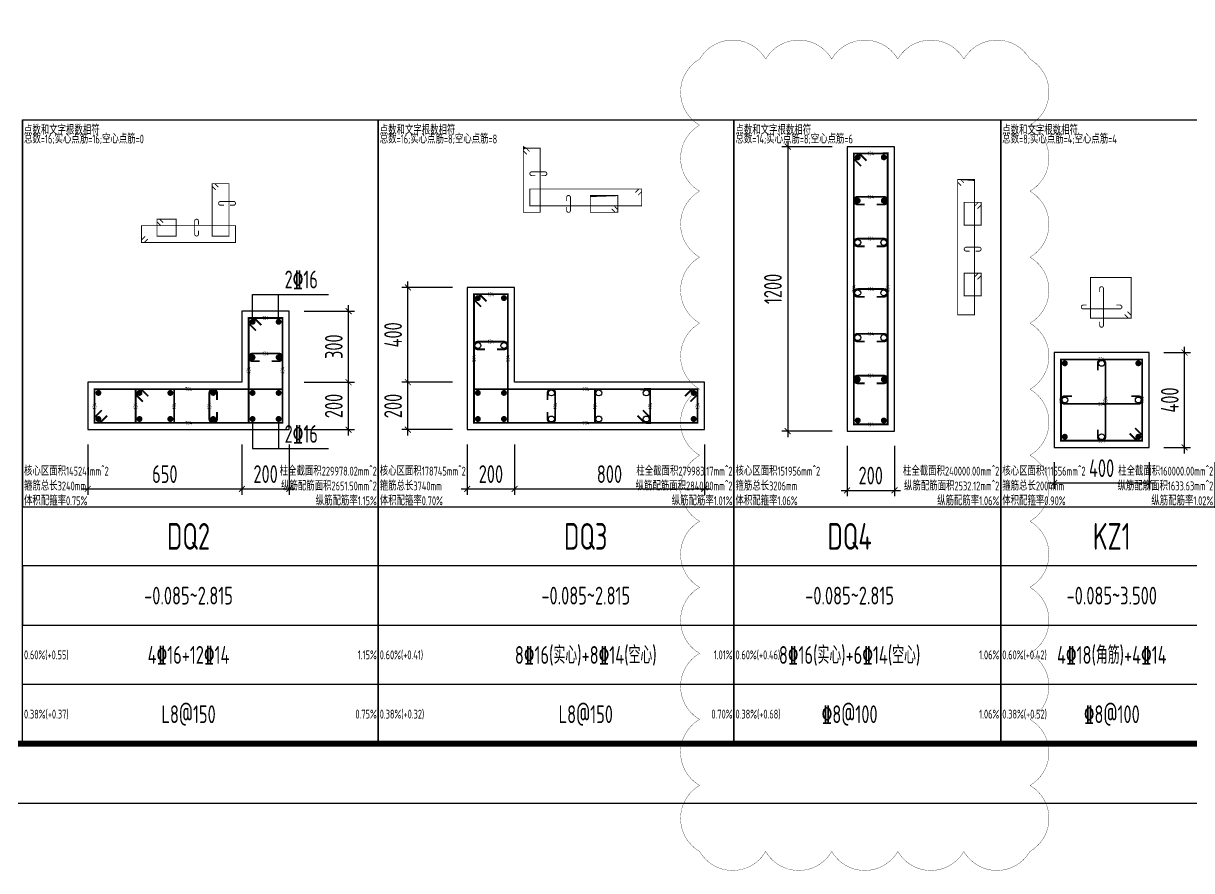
# Model space of a CAD drawing. Extents: x -1058961 to 23600, y -449123 to 2751847.
# Drawn here: x -409488 to -389783, y -82502 to -68205 of the extents above; entities that cross this region are included whole.
import ezdxf
from ezdxf.enums import TextEntityAlignment as Align

# ---------------------------------------------------------------- set-up
doc = ezdxf.new("R2010")
doc.units = 0
doc.header["$LTSCALE"] = 1000
doc.layers.get('0').update_dxf_attribs({"linetype": 'CONTINUOUS'})
doc.layers.get('DEFPOINTS').update_dxf_attribs({"linetype": 'CONTINUOUS'})
for name, color, linetype in [('-TK', 7, 'CONTINUOUS'), ('COLU_DE_DIM', 3, 'CONTINUOUS'), ('COLU_DE_TH', 7, 'CONTINUOUS'), ('LABEL', 1, 'CONTINUOUS'), ('LINK', 6, 'CONTINUOUS'), ('LINK-INDEX', 6, 'CONTINUOUS'), ('REIN', 6, 'CONTINUOUS'), ('TAB', 7, 'CONTINUOUS'), ('TAB_TEXT', 7, 'CONTINUOUS'), ('TEXT25', 2, 'CONTINUOUS')]:
    doc.layers.add(name, color=color, linetype=linetype)
for name, color, linetype, plot in [('审图修改', 2, 'CONTINUOUS', False), ('箍筋长度', 3, 'CONTINUOUS', False), ('配箍校核', 34, 'CONTINUOUS', False)]:
    doc.layers.add(name, color=color, linetype=linetype, plot=plot)
doc.styles.add('BW_Rein', font='Tssdeng.shx', dxfattribs={"width": 0.7, "bigfont": 'hztxt.shx'})
doc.styles.add('TSSD_DIMENSION', font='Tssdeng.shx', dxfattribs={"width": 0.7, "bigfont": 'tssdchn.shx'})
doc.styles.add('TSSD_REIN', font='tssdeng.shx', dxfattribs={"width": 0.7, "height": 300, "bigfont": 'tssdchn.shx'})
doc.dimstyles.new('TSSD_25_100', dxfattribs={"dimtxt": 300, "dimasz": 100, "dimexe": 100, "dimexo": 250, "dimgap": 100, "dimtad": 1, "dimdec": 0, "dimlfac": 0.25, "dimzin": 0, "dimdsep": 46, "dimtxsty": 'TSSD_DIMENSION', "dimblk": 'ARCHTICK', "dimcen": 0, "dimdle": 100, "dimclrt": 7, "dimadec": 0, "dimazin": 0, "dimtfac": 1, "dimtdec": 0, "dimtix": 1, "dimtmove": 2, "dimatfit": 3, "dimldrblk": 'ARCHTICK', "dimfxl": 0, "dimtolj": 1, "dimtzin": 0, "dimarcsym": 0})

# ---------------------------------------------------------------- blocks, each defined once
blk = doc.blocks.new('_ArchTick')
at = {"color": 0, "linetype": 'ByBlock', "const_width": 0.15}
blk.add_lwpolyline([(-0.5, -0.5), (0.5, 0.5)], dxfattribs=at)
blk = doc.blocks.new('*D26')
at = {"layer": 'COLU_DE_DIM', "color": 0, "lineweight": -2}
for p, q in [((-402002.1291133855, -75311.17983962566), (-402002.1291133855, -76161.17983962566)), ((-401202.1291133855, -75311.17983962566), (-401202.1291133855, -76161.17983962566)), ((-402102.1291133855, -76061.17983962566), (-401102.1291133855, -76061.17983962566))]:
    blk.add_line(p, q, dxfattribs=at)
at = {"layer": 'DEFPOINTS', "color": 0}
for p in [(-402002.1291133855, -75061.17983962566), (-401202.1291133855, -75061.17983962566), (-401202.1291133855, -76061.17983962566)]:
    blk.add_point(p, dxfattribs=at)
at = {"layer": 'COLU_DE_DIM', "color": 0, "lineweight": -2, "xscale": 100, "yscale": 100, "zscale": 100, "rotation": 180}
blk.add_blockref('_ArchTick', (-402002.1291133855, -76061.17983962566), dxfattribs=at)
at = {"layer": 'COLU_DE_DIM', "color": 0, "lineweight": -2, "xscale": 100, "yscale": 100, "zscale": 100}
blk.add_blockref('_ArchTick', (-401202.1291133855, -76061.17983962566), dxfattribs=at)
at = {"layer": 'COLU_DE_DIM', "color": 7, "insert": (-401602.1291133855, -75811.17983962566), "char_height": 300, "attachment_point": 5, "style": 'TSSD_DIMENSION'}
blk.add_mtext('\\A1;200', dxfattribs=at)
blk = doc.blocks.new('*D27')
at = {"layer": 'COLU_DE_DIM', "color": 0, "lineweight": -2}
for p, q in [((-401202.1291133855, -75311.17983962566), (-401202.1291133855, -76161.17983962566)), ((-398002.1275738277, -75311.17983962566), (-398002.1275738277, -76161.17983962566)), ((-401302.1291133855, -76061.17983962566), (-397902.1275738277, -76061.17983962566))]:
    blk.add_line(p, q, dxfattribs=at)
at = {"layer": 'DEFPOINTS', "color": 0}
for p in [(-401202.1291133855, -75061.17983962566), (-398002.1275738277, -75061.17983962566), (-398002.1275738277, -76061.17983962566)]:
    blk.add_point(p, dxfattribs=at)
at = {"layer": 'COLU_DE_DIM', "color": 0, "lineweight": -2, "xscale": 100, "yscale": 100, "zscale": 100, "rotation": 180}
blk.add_blockref('_ArchTick', (-401202.1291133855, -76061.17983962566), dxfattribs=at)
at = {"layer": 'COLU_DE_DIM', "color": 0, "lineweight": -2, "xscale": 100, "yscale": 100, "zscale": 100}
blk.add_blockref('_ArchTick', (-398002.1275738277, -76061.17983962566), dxfattribs=at)
at = {"layer": 'COLU_DE_DIM', "color": 7, "insert": (-399602.1283436066, -75811.17983962566), "char_height": 300, "attachment_point": 5, "style": 'TSSD_DIMENSION'}
blk.add_mtext('\\A1;800', dxfattribs=at)
blk = doc.blocks.new('*D28')
at = {"layer": 'COLU_DE_DIM', "color": 0, "lineweight": -2}
for p, q in [((-402252.1291133855, -74261.17983962566), (-403102.1291133855, -74261.17983962566)), ((-403002.1291133855, -75161.17983962566), (-403002.1291133855, -74161.17983962566)), ((-402252.1291133855, -75061.17983962566), (-403102.1291133855, -75061.17983962566))]:
    blk.add_line(p, q, dxfattribs=at)
at = {"layer": 'DEFPOINTS', "color": 0}
for p in [(-403002.1291133855, -74261.17983962566), (-402002.1291133855, -74261.17983962566), (-402002.1291133855, -75061.17983962566)]:
    blk.add_point(p, dxfattribs=at)
at = {"layer": 'COLU_DE_DIM', "color": 0, "lineweight": -2, "xscale": 100, "yscale": 100, "zscale": 100}
for p, rotation in [((-403002.1291133855, -74261.17983962566), 90), ((-403002.1291133855, -75061.17983962566), 270)]:
    blk.add_blockref('_ArchTick', p, dxfattribs=dict(at, rotation=rotation))
at = {"layer": 'COLU_DE_DIM', "color": 7, "insert": (-403252.1291133855, -74661.17983962572), "char_height": 300, "attachment_point": 5, "rotation": 90, "style": 'TSSD_DIMENSION'}
blk.add_mtext('\\A1;200', dxfattribs=at)
blk = doc.blocks.new('*D29')
at = {"layer": 'COLU_DE_DIM', "color": 0, "lineweight": -2}
for p, q in [((-402252.1291133855, -72661.51797971473), (-403102.1291133855, -72661.51797971473)), ((-403002.1291133855, -74361.17983962566), (-403002.1291133855, -72561.51797971473)), ((-402252.1291133855, -74261.17983962566), (-403102.1291133855, -74261.17983962566))]:
    blk.add_line(p, q, dxfattribs=at)
at = {"layer": 'DEFPOINTS', "color": 0}
for p in [(-403002.1291133855, -72661.51797971473), (-402002.1291133855, -72661.51797971473), (-402002.1291133855, -74261.17983962566)]:
    blk.add_point(p, dxfattribs=at)
at = {"layer": 'COLU_DE_DIM', "color": 0, "lineweight": -2, "xscale": 100, "yscale": 100, "zscale": 100}
for p, rotation in [((-403002.1291133855, -72661.51797971473), 90), ((-403002.1291133855, -74261.17983962566), 270)]:
    blk.add_blockref('_ArchTick', p, dxfattribs=dict(at, rotation=rotation))
at = {"layer": 'COLU_DE_DIM', "color": 7, "insert": (-403252.1291133855, -73461.34890967025), "char_height": 300, "attachment_point": 5, "rotation": 90, "style": 'TSSD_DIMENSION'}
blk.add_mtext('\\A1;400', dxfattribs=at)
blk = doc.blocks.new('*D41')
at = {"layer": 'COLU_DE_DIM', "color": 0, "lineweight": -2}
for p, q in [((-408402.0304250247, -75311.17983962566), (-408402.0304250247, -76161.17983962566)), ((-405802.1321595898, -75311.17983962566), (-405802.1321595898, -76161.17983962566)), ((-408502.0304250247, -76061.17983962566), (-405702.1321595898, -76061.17983962566))]:
    blk.add_line(p, q, dxfattribs=at)
at = {"layer": 'DEFPOINTS', "color": 0}
for p in [(-408402.0304250247, -75061.17983962566), (-405802.1321595898, -75061.17983962566), (-405802.1321595898, -76061.17983962566)]:
    blk.add_point(p, dxfattribs=at)
at = {"layer": 'COLU_DE_DIM', "color": 0, "lineweight": -2, "xscale": 100, "yscale": 100, "zscale": 100, "rotation": 180}
blk.add_blockref('_ArchTick', (-408402.0304250247, -76061.17983962566), dxfattribs=at)
at = {"layer": 'COLU_DE_DIM', "color": 0, "lineweight": -2, "xscale": 100, "yscale": 100, "zscale": 100}
blk.add_blockref('_ArchTick', (-405802.1321595898, -76061.17983962566), dxfattribs=at)
at = {"layer": 'COLU_DE_DIM', "color": 7, "insert": (-407102.0812923072, -75811.17983962566), "char_height": 300, "attachment_point": 5, "style": 'TSSD_DIMENSION'}
blk.add_mtext('\\A1;650', dxfattribs=at)
blk = doc.blocks.new('*D42')
at = {"layer": 'COLU_DE_DIM', "color": 0, "lineweight": -2}
for p, q in [((-405802.1321595898, -75311.17983962566), (-405802.1321595898, -76161.17983962566)), ((-405002.1291133855, -75311.17983962566), (-405002.1291133855, -76161.17983962566)), ((-405902.1321595898, -76061.17983962566), (-404902.1291133855, -76061.17983962566))]:
    blk.add_line(p, q, dxfattribs=at)
at = {"layer": 'DEFPOINTS', "color": 0}
for p in [(-405802.1321595898, -75061.17983962566), (-405002.1291133855, -75061.17983962566), (-405002.1291133855, -76061.17983962566)]:
    blk.add_point(p, dxfattribs=at)
at = {"layer": 'COLU_DE_DIM', "color": 0, "lineweight": -2, "xscale": 100, "yscale": 100, "zscale": 100, "rotation": 180}
blk.add_blockref('_ArchTick', (-405802.1321595898, -76061.17983962566), dxfattribs=at)
at = {"layer": 'COLU_DE_DIM', "color": 0, "lineweight": -2, "xscale": 100, "yscale": 100, "zscale": 100}
blk.add_blockref('_ArchTick', (-405002.1291133855, -76061.17983962566), dxfattribs=at)
at = {"layer": 'COLU_DE_DIM', "color": 7, "insert": (-405402.1306364876, -75811.17983962566), "char_height": 300, "attachment_point": 5, "style": 'TSSD_DIMENSION'}
blk.add_mtext('\\A1;200', dxfattribs=at)
blk = doc.blocks.new('*D43')
at = {"layer": 'COLU_DE_DIM', "color": 0, "lineweight": -2}
for p, q in [((-404752.1291133855, -74261.17983962566), (-403902.1291133855, -74261.17983962566)), ((-404002.1291133855, -75161.17983962566), (-404002.1291133855, -74161.17983962566)), ((-404752.1291133855, -75061.17983962566), (-403902.1291133855, -75061.17983962566))]:
    blk.add_line(p, q, dxfattribs=at)
at = {"layer": 'DEFPOINTS', "color": 0}
for p in [(-405002.1291133855, -74261.17983962566), (-404002.1291133855, -74261.17983962566), (-405002.1291133855, -75061.17983962566)]:
    blk.add_point(p, dxfattribs=at)
at = {"layer": 'COLU_DE_DIM', "color": 0, "lineweight": -2, "xscale": 100, "yscale": 100, "zscale": 100}
for p, rotation in [((-404002.1291133855, -74261.17983962566), 90), ((-404002.1291133855, -75061.17983962566), 270)]:
    blk.add_blockref('_ArchTick', p, dxfattribs=dict(at, rotation=rotation))
at = {"layer": 'COLU_DE_DIM', "color": 7, "insert": (-404252.1291133855, -74661.17983962572), "char_height": 300, "attachment_point": 5, "rotation": 90, "style": 'TSSD_DIMENSION'}
blk.add_mtext('\\A1;200', dxfattribs=at)
blk = doc.blocks.new('*D44')
at = {"layer": 'COLU_DE_DIM', "color": 0, "lineweight": -2}
for p, q in [((-404752.1291133855, -73061.5206591009), (-403902.1291133855, -73061.5206591009)), ((-404002.1291133855, -74361.17983962566), (-404002.1291133855, -72961.5206591009)), ((-404752.1291133855, -74261.17983962566), (-403902.1291133855, -74261.17983962566))]:
    blk.add_line(p, q, dxfattribs=at)
at = {"layer": 'DEFPOINTS', "color": 0}
for p in [(-405002.1291133855, -73061.5206591009), (-404002.1291133855, -73061.5206591009), (-405002.1291133855, -74261.17983962566)]:
    blk.add_point(p, dxfattribs=at)
at = {"layer": 'COLU_DE_DIM', "color": 0, "lineweight": -2, "xscale": 100, "yscale": 100, "zscale": 100}
for p, rotation in [((-404002.1291133855, -73061.5206591009), 90), ((-404002.1291133855, -74261.17983962566), 270)]:
    blk.add_blockref('_ArchTick', p, dxfattribs=dict(at, rotation=rotation))
at = {"layer": 'COLU_DE_DIM', "color": 7, "insert": (-404252.1291133855, -73661.35024936334), "char_height": 300, "attachment_point": 5, "rotation": 90, "style": 'TSSD_DIMENSION'}
blk.add_mtext('\\A1;300', dxfattribs=at)
blk = doc.blocks.new('*D580')
at = {"layer": 'COLU_DE_DIM', "color": 0, "lineweight": -2}
for p, q in [((-392102.1275737663, -75611.17983962566), (-392102.1275737663, -76061.17983962566)), ((-390502.1275737663, -75611.17983962566), (-390502.1275737663, -76061.17983962566)), ((-392202.1275737663, -75961.17983962566), (-390402.1275737663, -75961.17983962566))]:
    blk.add_line(p, q, dxfattribs=at)
at = {"layer": 'DEFPOINTS', "color": 0}
for p in [(-392102.1275737663, -75361.17983962566), (-390502.1275737663, -75361.17983962566), (-390502.1275737663, -75961.17983962566)]:
    blk.add_point(p, dxfattribs=at)
at = {"layer": 'COLU_DE_DIM', "color": 0, "lineweight": -2, "xscale": 100, "yscale": 100, "zscale": 100, "rotation": 180}
blk.add_blockref('_ArchTick', (-392102.1275737663, -75961.17983962566), dxfattribs=at)
at = {"layer": 'COLU_DE_DIM', "color": 0, "lineweight": -2, "xscale": 100, "yscale": 100, "zscale": 100}
blk.add_blockref('_ArchTick', (-390502.1275737663, -75961.17983962566), dxfattribs=at)
at = {"layer": 'COLU_DE_DIM', "color": 7, "insert": (-391302.1275737663, -75711.17983962566), "char_height": 300, "attachment_point": 5, "style": 'TSSD_DIMENSION'}
blk.add_mtext('\\A1;400', dxfattribs=at)
blk = doc.blocks.new('*D581')
at = {"layer": 'COLU_DE_DIM', "color": 0, "lineweight": -2}
for p, q in [((-389902.1275737663, -75461.17983962566), (-389902.1275737663, -73661.17983962566)), ((-390252.1275737663, -73761.17983962566), (-389802.1275737663, -73761.17983962566)), ((-390252.1275737663, -75361.17983962566), (-389802.1275737663, -75361.17983962566))]:
    blk.add_line(p, q, dxfattribs=at)
at = {"layer": 'DEFPOINTS', "color": 0}
for p in [(-390502.1275737663, -73761.17983962566), (-389902.1275737663, -73761.17983962566), (-390502.1275737663, -75361.17983962566)]:
    blk.add_point(p, dxfattribs=at)
at = {"layer": 'COLU_DE_DIM', "color": 0, "lineweight": -2, "xscale": 100, "yscale": 100, "zscale": 100}
for p, rotation in [((-389902.1275737663, -73761.17983962566), 90), ((-389902.1275737663, -75361.17983962566), 270)]:
    blk.add_blockref('_ArchTick', p, dxfattribs=dict(at, rotation=rotation))
at = {"layer": 'COLU_DE_DIM', "color": 7, "insert": (-390152.1275737663, -74561.17983962572), "char_height": 300, "attachment_point": 5, "rotation": 90, "style": 'TSSD_DIMENSION'}
blk.add_mtext('\\A1;400', dxfattribs=at)
blk = doc.blocks.new('A1')
blk.add_lwpolyline([(0, 59400), (0, 0), (84100, 0), (84100, 59400)], close=True)
at = {"const_width": 100}
blk.add_lwpolyline([(2500, 58400), (2500, 1000), (83100, 1000), (83100, 58400)], close=True, dxfattribs=at)
blk = doc.blocks.new('*D3374')
at = {"layer": 'COLU_DE_DIM', "color": 0, "lineweight": -2}
for p, q in [((-395845.3715372357, -70285.97006751166), (-396695.3715372357, -70285.97006751166)), ((-396595.3715372357, -70185.97006751166), (-396595.3715372357, -75185.97006752377)), ((-395845.3715372357, -75085.97006752377), (-396695.3715372357, -75085.97006752377))]:
    blk.add_line(p, q, dxfattribs=at)
at = {"layer": 'DEFPOINTS', "color": 0}
for p in [(-395595.3715372357, -70285.97006751166), (-396595.3715372357, -75085.97006752377), (-395595.3715372357, -75085.97006752377)]:
    blk.add_point(p, dxfattribs=at)
at = {"layer": 'COLU_DE_DIM', "color": 0, "lineweight": -2, "xscale": 100, "yscale": 100, "zscale": 100}
for p, rotation in [((-396595.3715372357, -70285.97006751166), 90), ((-396595.3715372357, -75085.97006752377), 270)]:
    blk.add_blockref('_ArchTick', p, dxfattribs=dict(at, rotation=rotation))
at = {"layer": 'COLU_DE_DIM', "color": 7, "insert": (-396845.3715372357, -72685.97006751777), "char_height": 300, "attachment_point": 5, "rotation": 90, "style": 'TSSD_DIMENSION'}
blk.add_mtext('\\A1;1200', dxfattribs=at)
blk = doc.blocks.new('*D3375')
at = {"layer": 'COLU_DE_DIM', "color": 0, "lineweight": -2}
for p, q in [((-395595.3715372357, -75335.97006752377), (-395595.3715372357, -76185.97006752377)), ((-394795.3715372105, -75335.97006752377), (-394795.3715372105, -76185.97006752377)), ((-395695.3715372357, -76085.97006752377), (-394695.3715372105, -76085.97006752377))]:
    blk.add_line(p, q, dxfattribs=at)
at = {"layer": 'DEFPOINTS', "color": 0}
for p in [(-395595.3715372357, -75085.97006752377), (-394795.3715372105, -75085.97006752377), (-394795.3715372105, -76085.97006752377)]:
    blk.add_point(p, dxfattribs=at)
at = {"layer": 'COLU_DE_DIM', "color": 0, "lineweight": -2, "xscale": 100, "yscale": 100, "zscale": 100, "rotation": 180}
blk.add_blockref('_ArchTick', (-395595.3715372357, -76085.97006752377), dxfattribs=at)
at = {"layer": 'COLU_DE_DIM', "color": 0, "lineweight": -2, "xscale": 100, "yscale": 100, "zscale": 100}
blk.add_blockref('_ArchTick', (-394795.3715372105, -76085.97006752377), dxfattribs=at)
at = {"layer": 'COLU_DE_DIM', "color": 7, "insert": (-395195.3715372231, -75835.97006752377), "char_height": 300, "attachment_point": 5, "style": 'TSSD_DIMENSION'}
blk.add_mtext('\\A1;200', dxfattribs=at)

msp = doc.modelspace()

# ---------------------------------------------------------------- linework, layer by layer
at = {"layer": 'COLU_DE_TH'}
for points in [[(-394795.3715372105, -70285.97006751166), (-395595.3715372357, -70285.9700674623), (-395595.3715372259, -75085.97006752377), (-394795.3715372259, -75085.97006752377), (-394795.3715372105, -70285.97006751166)], [(-401202.1291133855, -74261.17983962566), (-401202.1291133855, -72661.51797971473), (-402002.1291133855, -72661.51797971473), (-402002.1291133855, -75061.17983962566), (-398002.1275738277, -75061.17983962566), (-398002.1275738277, -74261.17983962566), (-401202.1291133855, -74261.17983962566)], [(-405802.1321595898, -73061.5206591009), (-405802.1303320755, -74261.17983962566), (-408402.0304250247, -74261.17983962566), (-408402.0304250247, -75061.17983962566), (-405002.1291133855, -75061.17983962566), (-405002.1321595907, -73061.51944041223), (-405802.1321595898, -73061.5206591009)], [(-392102.1275737663, -75361.17983962566), (-390502.1275737663, -75361.17983962566), (-390502.1275737663, -73761.17983962566), (-392102.1275737663, -73761.17983962566), (-392102.1275737663, -75361.17983962566)]]:
    msp.add_lwpolyline(points, close=True, dxfattribs=at)
at = {"layer": 'LABEL'}
for p, q in [((-405622.1318853807, -72778.44349910849), (-404342.1318853828, -72778.44349910837)), ((-405622.1318853807, -73241.52038489626), (-405622.1318853807, -72778.44349910849)), ((-405182.1318853828, -73241.52038489614), (-405182.1318853826, -72778.44349910837)), ((-405622.1293876059, -74881.17983962427), (-405622.1293876157, -75376.70628123585)), ((-405182.129387608, -74881.17983962438), (-405182.1293876176, -75376.70628123597)), ((-405622.1293876157, -75376.70628123585), (-404342.1293876176, -75376.70628123597))]:
    msp.add_line(p, q, dxfattribs=at)
at = {"layer": 'LINK', "const_width": 30}
for points in [[(-395360.3715372619, -70612.89394897525), (-395480.3715372445, -70492.8939489579), (-395480.371537237, -70400.97006744496), (-394910.3715372038, -70400.97006748011), (-394910.3715372182, -74970.97006752668), (-395480.3715372317, -74970.9700675268), (-395480.371537237, -70400.97006744496), (-395388.4476557154, -70400.97006745532), (-395268.4476557327, -70520.97006747266)], [(-401767.1291133016, -72988.4418612491), (-401887.1291133845, -72868.44186133199), (-401887.1291133831, -72776.51797973452), (-401317.1291133829, -72776.51797973452), (-401317.1291133896, -74946.17983960517), (-401887.1291133808, -74946.17983960517), (-401887.1291133831, -72776.51797973452), (-401795.2052318999, -72776.51797972032), (-401675.205231817, -72896.51797963755)], [(-405567.1316614305, -73388.44418265595), (-405687.1318443653, -73268.44436559099), (-405687.1319844008, -73176.52048394148), (-405117.131984415, -73176.519615628), (-405117.1292885831, -74946.17983960855), (-405687.1292885707, -74946.17983960867), (-405687.1319844008, -73176.52048394148), (-405595.2081029508, -73176.52034390852), (-405475.207920016, -73296.52016097348)], [(-390737.1275737665, -75034.25595807159), (-390617.1275737663, -75154.25595807136), (-390617.1275737663, -75246.17983962566), (-391987.1275737663, -75246.17983962566), (-391987.1275737663, -73876.17983962563), (-390617.1275737663, -73876.17983962563), (-390617.1275737663, -75246.17983962566), (-390709.0514553203, -75246.17983962566), (-390829.0514553206, -75126.1798396259)], [(-408075.1065434837, -74826.17983951612), (-408195.1065433687, -74946.17983963114), (-408287.0304250056, -74946.17983962869), (-408287.0304250054, -74376.17983962636), (-405117.1301569054, -74376.1798396273), (-405117.1292885891, -74946.1798396273), (-408287.0304250056, -74946.17983962869), (-408287.0304249988, -74854.25595817721), (-408167.0304251139, -74734.25595806219)], [(-407474.0164322117, -74588.10374190944), (-407594.016401873, -74468.10371157067), (-407594.0164018846, -74376.1798066062), (-406944.0363614592, -74376.18013665796), (-406944.0360720207, -74946.18013669405), (-407594.0164018848, -74946.17980664148), (-407594.0164018846, -74376.1798066062), (-407502.0924970955, -74376.17985327408), (-407382.0925274342, -74496.17988361284)], [(-398329.0514553669, -74496.17983964196), (-398209.0514553846, -74376.17983962427), (-398117.1275738452, -74376.17983962473), (-398117.1275738422, -74946.17983962694), (-401887.1291133869, -74946.17983962683), (-401887.1291133855, -74376.17983962473), (-398117.1275738452, -74376.17983962473), (-398117.1275738315, -74468.10372115026), (-398237.1275738138, -74588.10372116795)], [(-399037.1279587175, -74734.255958085), (-398917.1279587185, -74854.25595808594), (-398917.1279587441, -74946.1798396309), (-399847.1283436005, -74946.17983963148), (-399847.1283436012, -74376.17983962042), (-398917.1279587473, -74376.1798396224), (-398917.1279587441, -74946.1798396309), (-399009.0518402653, -74946.17983963114), (-399129.0518402644, -74826.1798396302)]]:
    msp.add_lwpolyline(points, dxfattribs=at)
for points in [[(-395095.371537213, -71261.60948785098), (-394975.371537213, -71261.60948785098, 1), (-394975.371537213, -71131.60948785098), (-395415.371537224, -71131.60948785098, 1), (-395415.371537224, -71261.60948785098), (-395295.371537224, -71261.60948785098)], [(-395095.3715372148, -71967.9427176484), (-394975.3715372148, -71967.9427176484, 1), (-394975.3715372148, -71837.9427176484), (-395415.3715372257, -71837.9427176484, 1), (-395415.3715372257, -71967.9427176484), (-395295.3715372257, -71967.9427176484)], [(-395095.371537218, -72818.46376456053), (-394975.371537218, -72818.46376456053, 1), (-394975.371537218, -72688.46376456053), (-395415.3715372289, -72688.46376456053, 1), (-395415.3715372289, -72818.46376456053), (-395295.3715372289, -72818.46376456053)], [(-395095.371537218, -73573.15055462759), (-394975.371537218, -73573.15055462759, 1), (-394975.371537218, -73443.15055462759), (-395415.3715372289, -73443.15055462759, 1), (-395415.3715372289, -73573.15055462759), (-395295.3715372289, -73573.15055462759)], [(-401502.1291133929, -73706.34890966717), (-401382.1291133929, -73706.34890966717, 1), (-401382.1291133929, -73576.34890966717), (-401822.1291133841, -73576.34890966717, 1), (-401822.1291133841, -73706.34890966717), (-401702.1291133841, -73706.34890966717)], [(-405302.1300578818, -73906.34977712267), (-405182.1300578818, -73906.34977712267, 1), (-405182.1300578818, -73776.34977712267), (-405622.1300578639, -73776.34977712255, 1), (-405622.1300578639, -73906.34977712255), (-405502.1300578639, -73906.34977712255)], [(-391367.1275737663, -75061.17983962566), (-391367.1275737663, -75181.17983962566, 1), (-391237.1275737663, -75181.17983962566), (-391237.1275737663, -73941.17983962563, 1), (-391367.1275737663, -73941.17983962563), (-391367.1275737663, -74061.17983962563)], [(-395095.3715372197, -74279.48378442501), (-394975.3715372197, -74279.48378442501, 1), (-394975.3715372197, -74149.48378442501), (-395415.3715372307, -74149.48378442501, 1), (-395415.3715372307, -74279.48378442501), (-395295.3715372307, -74279.48378442501)], [(-406221.1873775432, -74561.17983963405), (-406221.1873775432, -74441.17983963405, 1), (-406351.1873775432, -74441.17983963405), (-406351.1873775432, -74881.17983962112, 1), (-406221.1873775432, -74881.17983962112), (-406221.1873775432, -74761.17983962112)], [(-400647.1287285034, -74761.17983963079), (-400647.1287285034, -74881.17983963079, 1), (-400517.1287285034, -74881.17983963079), (-400517.128728502, -74441.17983962601, 1), (-400647.128728502, -74441.17983962601), (-400647.128728502, -74561.17983962601)], [(-391802.1275737663, -74496.17983962566), (-391922.1275737663, -74496.17983962566, 1), (-391922.1275737663, -74626.17983962566), (-390682.1275737663, -74626.17983962566, 1), (-390682.1275737663, -74496.17983962566), (-390802.1275737663, -74496.17983962566)]]:
    msp.add_lwpolyline(points, format="xyb", dxfattribs=at)
at = {"layer": 'LINK-INDEX', "const_width": 15.00000095367432}
for points in [[(-400994.6287286032, -70415.46623043955), (-401054.6287285015, -70355.46623033792), (-401054.628728498, -70309.50428958453), (-400769.6287284957, -70309.50428958453), (-400769.6287284989, -71394.3352195613), (-401054.6287284968, -71394.3352195613), (-401054.628728498, -70309.50428958453), (-401008.6667876136, -70309.5042896056), (-400948.6667877152, -70369.50428970723)], [(-406244.6057152501, -71015.46901937755), (-406304.6058067954, -70955.46911092306), (-406304.6058768062, -70909.50716995733), (-406019.6058768029, -70909.50673580059), (-406019.604528887, -71794.33684782096), (-406304.6045288914, -71794.33684782108), (-406304.6058768062, -70909.50716995733), (-406258.6439361123, -70909.50709998637), (-406198.643844567, -70969.50700844097)], [(-393668.8554700864, -70945.06735089829), (-393728.8554700217, -70885.06735083356), (-393728.8554700119, -70839.10540981533), (-393443.8554700034, -70839.1054098329), (-393443.8554700107, -73124.105409879), (-393728.8554700093, -73124.105409879), (-393728.8554700119, -70839.10540981533), (-393682.8935289409, -70839.10540985188), (-393622.8935290056, -70899.1054099166)], [(-399165.5898994566, -71059.33521965746), (-399105.5898995555, -70999.33521955874), (-399059.627958677, -70999.33521955652), (-399059.6279586754, -71284.335219562), (-400944.6287285152, -71284.335219562), (-400944.6287285141, -70999.33521955652), (-399059.627958677, -70999.33521955652), (-399059.6279586873, -71045.29716027569), (-399119.6279585883, -71105.29716037441)], [(-399519.6281510212, -71288.37327870895), (-399459.6281511395, -71348.37327882735), (-399459.628151143, -71394.33521956246), (-399924.6283435815, -71394.3352195627), (-399924.6283435819, -71109.3352195627), (-399459.6281511448, -71109.33521956363), (-399459.628151143, -71394.33521956246), (-399505.5900920378, -71394.33521954418), (-399565.5900919193, -71334.3352194259)], [(-393439.8174107986, -71284.73085573448), (-393379.8174109544, -71224.73085557872), (-393333.855470011, -71224.73085555543), (-393333.8554702746, -71609.7308556041), (-393618.8554702568, -71609.73085579921), (-393618.8554699929, -71224.73085555427), (-393333.855470011, -71224.73085555543), (-393333.8554700458, -71270.69279624864), (-393393.8554698899, -71330.6927964044)], [(-407174.5650756159, -71615.29863128433), (-407234.5650604269, -71555.29861609539), (-407234.565060443, -71509.3366637553), (-406909.5750401835, -71509.33682878123), (-406909.5748954641, -71794.33682880359), (-407234.565060443, -71794.3366637773), (-407234.565060443, -71509.3366637553), (-407188.6031081637, -71509.33668710262), (-407128.6031233526, -71569.33670229156)], [(-407388.5931562977, -71844.33668029442), (-407448.5931563429, -71904.33668024914), (-407494.5550971469, -71904.33668024983), (-407494.5550971469, -71619.33668025298), (-405909.6049630672, -71619.33668025344), (-405909.6045289091, -71904.33668024914), (-407494.5550971469, -71904.33668024983), (-407494.5550971136, -71858.37473940913), (-407434.5550970684, -71798.37473945442)], [(-393439.8174108024, -72479.50721650891), (-393379.8174109582, -72419.50721635314), (-393333.8554700147, -72419.50721632986), (-393333.8554702784, -72804.50721637852), (-393618.8554702606, -72804.50721657363), (-393618.8554699967, -72419.5072163287), (-393333.8554700147, -72419.50721632986), (-393333.8554700495, -72465.46915702306), (-393393.8554698937, -72525.46915717883)], [(-390864.6275737669, -73072.57893492121), (-390804.6275737663, -73132.57893492072), (-390804.6275737663, -73178.54087569838), (-391489.6275737663, -73178.54087569838), (-391489.6275737663, -72493.54087569838), (-390804.6275737663, -72493.54087569838), (-390804.6275737663, -73178.54087569838), (-390850.5895145433, -73178.54087569844), (-390910.5895145438, -73118.5408756989)]]:
    msp.add_lwpolyline(points, dxfattribs=at)
for points in [[(-400752.1287284996, -70774.41975457879), (-400692.1287284996, -70774.41975457879, 1), (-400692.1287284996, -70709.41975457879), (-400912.1287284952, -70709.41975457879, 1), (-400912.1287284952, -70774.41975457879), (-400852.1287284952, -70774.41975457879)], [(-400324.6285360549, -71301.8352195606), (-400324.6285360549, -71361.8352195606, 1), (-400259.6285360549, -71361.8352195606), (-400259.6285360542, -71141.83521955815, 1), (-400324.6285360542, -71141.83521955815), (-400324.6285360542, -71201.83521955815)], [(-406002.1049135434, -71274.42164900404), (-405942.1049135434, -71274.42164900404, 1), (-405942.1049135434, -71209.42164900404), (-406162.1049135344, -71209.42164900404, 1), (-406162.1049135344, -71274.42164900404), (-406102.1049135344, -71274.42164900404)], [(-406534.5749843451, -71601.83668024559), (-406534.5749843451, -71541.83668024559, 1), (-406599.5749843451, -71541.83668024559), (-406599.5749843436, -71761.83668024954, 1), (-406534.5749843436, -71761.83668024954), (-406534.5749843436, -71701.83668024954)], [(-393426.3554699891, -72047.84485999285), (-393366.3554699891, -72047.84485999285, 1), (-393366.3554699891, -71982.84485999285), (-393586.3554699946, -71982.84485999285, 1), (-393586.3554699946, -72047.84485999285), (-393526.3554699946, -72047.84485999285)], [(-391334.6275737663, -73241.04087569838), (-391334.6275737663, -73301.04087569838, 1), (-391269.6275737663, -73301.04087569838), (-391269.6275737663, -72681.04087569838, 1), (-391334.6275737663, -72681.04087569838), (-391334.6275737663, -72741.04087569838)], [(-391552.1275737663, -72958.54087569838), (-391612.1275737663, -72958.54087569838, 1), (-391612.1275737663, -73023.54087569838), (-390992.1275737663, -73023.54087569838, 1), (-390992.1275737663, -72958.54087569838), (-391052.1275737663, -72958.54087569838)]]:
    msp.add_lwpolyline(points, format="xyb", dxfattribs=at)
at = {"layer": 'REIN', "const_width": 50}
for points in [[(-395415.3715372337, -70440.97006746277, 1), (-395415.3715372337, -70490.97006746277, 1), (-395415.3715372337, -70440.97006746277)], [(-394975.3715372049, -70440.97006748978, 1), (-394975.3715372049, -70490.97006748978, 1), (-394975.3715372049, -70440.97006748978)], [(-395415.3715372418, -71171.60948782397, 1), (-395415.3715372418, -71221.60948782397, 1), (-395415.3715372418, -71171.60948782397)], [(-394975.371537213, -71171.60948785098, 1), (-394975.371537213, -71221.60948785098, 1), (-394975.371537213, -71171.60948785098)], [(-401847.1291133841, -72841.517979711, 1), (-401797.1291133841, -72841.517979711, 1), (-401847.1291133841, -72841.517979711)], [(-401407.129113388, -72841.517979711, 1), (-401357.129113388, -72841.517979711, 1), (-401407.129113388, -72841.517979711)], [(-405647.1318853807, -73241.52038489626, 1), (-405597.1318853807, -73241.52038489626, 1), (-405647.1318853807, -73241.52038489626)], [(-405207.1318853952, -73241.51971461932, 1), (-405157.1318853952, -73241.51971461932, 1), (-405207.1318853952, -73241.51971461932)], [(-405647.1300578639, -73841.34977712255, 1), (-405597.1300578639, -73841.34977712255, 1), (-405647.1300578639, -73841.34977712255)], [(-405207.1300578818, -73841.34977712267, 1), (-405157.1300578818, -73841.34977712267, 1), (-405207.1300578818, -73841.34977712267)], [(-391947.1275737663, -73941.17983962563, 1), (-391897.1275737663, -73941.17983962563, 1), (-391947.1275737663, -73941.17983962563)], [(-390707.1275737663, -73941.17983962563, 1), (-390657.1275737663, -73941.17983962563, 1), (-390707.1275737663, -73941.17983962563)], [(-395415.3715372307, -74189.48378442501, 1), (-395415.3715372307, -74239.48378442501, 1), (-395415.3715372307, -74189.48378442501)], [(-394975.3715372197, -74189.48378442501, 1), (-394975.3715372197, -74239.48378442501, 1), (-394975.3715372197, -74189.48378442501)], [(-408247.0304250245, -74441.17983962636, 1), (-408197.0304250245, -74441.17983962636, 1), (-408247.0304250245, -74441.17983962636)], [(-407554.0164019037, -74441.17980663915, 1), (-407504.0164019037, -74441.17980663915, 1), (-407554.0164019037, -74441.17980663915)], [(-407034.0362624417, -74441.18076730616, 1), (-406984.0362624417, -74441.18076730616, 1), (-407034.0362624417, -74441.18076730616)], [(-406311.1873775432, -74441.17983963405, 1), (-406261.1873775432, -74441.17983963405, 1), (-406311.1873775432, -74441.17983963405)], [(-405647.1300578641, -74441.17983962741, 1), (-405597.1300578641, -74441.17983962741, 1), (-405647.1300578641, -74441.17983962741)], [(-405207.1300578821, -74441.17983962753, 1), (-405157.1300578821, -74441.17983962753, 1), (-405207.1300578821, -74441.17983962753)], [(-401847.1291133841, -74441.17983962345, 1), (-401797.1291133841, -74441.17983962345, 1), (-401847.1291133841, -74441.17983962345)], [(-401407.1291133929, -74441.17983962345, 1), (-401357.1291133929, -74441.17983962345, 1), (-401407.1291133929, -74441.17983962345)], [(-398207.1275738329, -74441.17983962473, 1), (-398157.1275738329, -74441.17983962473, 1), (-398207.1275738329, -74441.17983962473)], [(-408247.0304250245, -74881.17983962566, 1), (-408197.0304250245, -74881.17983962566, 1), (-408247.0304250245, -74881.17983962566)], [(-407554.0164019037, -74881.17980663845, 1), (-407504.0164019037, -74881.17980663845, 1), (-407554.0164019037, -74881.17980663845)], [(-407034.0355921676, -74881.18076730301, 1), (-406984.0355921676, -74881.18076730301, 1), (-407034.0355921676, -74881.18076730301)], [(-406311.1867072645, -74881.17983963533, 1), (-406261.1867072645, -74881.17983963533, 1), (-406311.1867072645, -74881.17983963533)], [(-405647.1293875854, -74881.17983962869, 1), (-405597.1293875854, -74881.17983962869, 1), (-405647.1293875854, -74881.17983962869)], [(-405207.129387608, -74881.17983962438, 1), (-405157.129387608, -74881.17983962438, 1), (-405207.129387608, -74881.17983962438)], [(-401847.129113382, -74881.17983962869, 1), (-401797.129113382, -74881.17983962869, 1), (-401847.129113382, -74881.17983962869)], [(-401407.1291133943, -74881.17983962822, 1), (-401357.1291133943, -74881.17983962822, 1), (-401407.1291133943, -74881.17983962822)], [(-398207.1275738303, -74881.1798396252, 1), (-398157.1275738303, -74881.1798396252, 1), (-398207.1275738303, -74881.1798396252)], [(-395415.3715372289, -74880.9700675424, 1), (-395415.3715372289, -74930.9700675424, 1), (-395415.3715372289, -74880.9700675424)], [(-394975.371537218, -74880.9700675424, 1), (-394975.371537218, -74930.9700675424, 1), (-394975.371537218, -74880.9700675424)], [(-391947.1275737663, -75181.17983962566, 1), (-391897.1275737663, -75181.17983962566, 1), (-391947.1275737663, -75181.17983962566)], [(-390707.1275737663, -75181.17983962566, 1), (-390657.1275737663, -75181.17983962566, 1), (-390707.1275737663, -75181.17983962566)]]:
    msp.add_lwpolyline(points, format="xyb", close=True, dxfattribs=at)
at = {"layer": 'REIN'}
for centre in [(-395415.3714828655, -71902.94271762704), (-394975.3714828629, -71902.94271762634), (-395415.3714828687, -72753.46376453916), (-394975.3714828683, -72753.4637645366), (-395415.3714828687, -73508.15055460623), (-394975.3714828683, -73508.15055460366), (-401822.1291133841, -73641.34890966717), (-401382.1291133929, -73641.34890966717), (-391302.1275737663, -73941.17983962563), (-400582.128728502, -74441.17983962601), (-399782.1283436129, -74441.17983962764), (-398982.1279587238, -74441.17983962939), (-391922.1275737663, -74561.17983962566), (-390682.1275737663, -74561.17983962566), (-400582.1287285034, -74881.17983963079), (-399782.1283436122, -74881.17983963032), (-398982.1279587212, -74881.17983962985), (-391302.1275737663, -75181.17983962566)]:
    msp.add_circle(centre, 50, dxfattribs=at)
at = {"layer": 'TAB'}
for points in [[(-409502.0304250247, -69831.63005247916), (-403502.1291133855, -69831.63005247916), (-403502.1291133855, -80361.17983962566), (-409502.0304250247, -80361.17983962566), (-409502.0304250247, -69831.63005247916), (-409502.0304250247, -76361.17983962566), (-403502.1291133855, -76361.17983962566), (-403502.1291133855, -77361.17983962566), (-409502.0304250247, -77361.17983962566), (-409502.0304250247, -78361.17983962566), (-403502.1291133855, -78361.17983962566), (-403502.1291133855, -79361.17983962566), (-409502.0304250247, -79361.17983962566)], [(-403502.1291133855, -69831.63005247916), (-397502.1275738277, -69831.63005247916), (-397502.1275738277, -80361.17983962566), (-403502.1291133855, -80361.17983962566), (-403502.1291133855, -69831.63005247916), (-403502.1291133855, -76361.17983962566), (-397502.1275738277, -76361.17983962566), (-397502.1275738277, -77361.17983962566), (-403502.1291133855, -77361.17983962566), (-403502.1291133855, -78361.17983962566), (-397502.1275738277, -78361.17983962566), (-397502.1275738277, -79361.17983962566), (-403502.1291133855, -79361.17983962566)], [(-397502.1275738277, -69831.63005247916), (-393002.1275737663, -69831.63005247916), (-393002.1275737663, -80361.17983962566), (-397502.1275738277, -80361.17983962566), (-397502.1275738277, -69831.63005247916), (-397502.1275738277, -76361.17983962566), (-393002.1275737663, -76361.17983962566), (-393002.1275737663, -77361.17983962566), (-397502.1275738277, -77361.17983962566), (-397502.1275738277, -78361.17983962566), (-393002.1275737663, -78361.17983962566), (-393002.1275737663, -79361.17983962566), (-397502.1275738277, -79361.17983962566)], [(-393002.1275737663, -69831.63005247916), (-389394.0026516006, -69831.63005247916), (-389394.0026516006, -80361.17983962566), (-393002.1275737663, -80361.17983962566), (-393002.1275737663, -69831.63005247916), (-393002.1275737663, -76361.17983962566), (-389394.0026516006, -76361.17983962566), (-389394.0026516006, -77361.17983962566), (-393002.1275737663, -77361.17983962566), (-393002.1275737663, -78361.17983962566), (-389394.0026516006, -78361.17983962566), (-389394.0026516006, -79361.17983962566), (-393002.1275737663, -79361.17983962566)]]:
    msp.add_lwpolyline(points, dxfattribs=at)
at = {"layer": '审图修改', "color": 2, "const_width": 5}
msp.add_lwpolyline([(-398081.7287291299, -68808.58825444125, -0.5773502691896255), (-396967.5870011936, -68808.58825444125, -0.5773502691896255), (-395853.4452732573, -68808.58825444125, -0.5773502691896255), (-394739.303545321, -68808.58825444125, -0.5773502691896255), (-393625.1618173848, -68808.58825444125, -0.5773502691896255), (-392511.0200894485, -68808.58825444125, -0.5773502691896255), (-392511.0200894485, -69922.72998237752, -0.5773502691896255), (-392511.0200894485, -71036.8717103138, -0.5773502691896255), (-392511.0200894485, -72151.01343825008, -0.5773502691896255), (-392511.0200894485, -73265.15516618636, -0.5773502691896255), (-392511.0200894485, -74379.29689412264, -0.5773502691896255), (-392511.0200894485, -75493.43862205892, -0.5773502691896255), (-392511.0200894485, -76607.5803499952, -0.5773502691896255), (-392511.0200894485, -77721.72207793148, -0.5773502691896255), (-392511.0200894485, -78835.86380586776, -0.5773502691896255), (-392511.0200894485, -79950.00553380404, -0.5773502691896255), (-392511.0200894485, -81064.14726174032, -0.5773502691896255), (-392511.0200894485, -82178.2889896766, -0.5773502691896255), (-393625.1618173848, -82178.2889896766, -0.5773502691896255), (-394739.303545321, -82178.2889896766, -0.5773502691896255), (-395853.4452732573, -82178.2889896766, -0.5773502691896255), (-396967.5870011936, -82178.2889896766, -0.5773502691896255), (-398081.7287291299, -82178.2889896766, -0.5773502691896255), (-398081.7287291299, -81064.14726174032, -0.5773502691896255), (-398081.7287291299, -79950.00553380404, -0.5773502691896255), (-398081.7287291299, -78835.86380586776, -0.5773502691896255), (-398081.7287291299, -77721.72207793148, -0.5773502691896255), (-398081.7287291299, -76607.5803499952, -0.5773502691896255), (-398081.7287291299, -75493.43862205892, -0.5773502691896255), (-398081.7287291299, -74379.29689412264, -0.5773502691896255), (-398081.7287291299, -73265.15516618636, -0.5773502691896255), (-398081.7287291299, -72151.01343825008, -0.5773502691896255), (-398081.7287291299, -71036.8717103138, -0.5773502691896255), (-398081.7287291299, -69922.72998237752, -0.5773502691896255), (-398081.7287291299, -68808.58825444125, -0.5773502691896255), (-398081.7287291299, -68808.58825444125, -0.5773502691896255)], format="xyb", dxfattribs=at)

# ---------------------------------------------------------------- block references
at = {"layer": '-TK'}
msp.add_blockref('A1', (-459602.3117456608, -81361.17983962566), dxfattribs=at)

# ---------------------------------------------------------------- texts
at = {"layer": 'TAB_TEXT', "style": 'TSSD_REIN', "width": 0.7}
for s, height, p in [('DQ2', 450, (-406702.0797692051, -76861.17983962566)), ('DQ3', 450, (-400002.1283436066, -76861.17983962566)), ('DQ4', 450, (-395552.127573797, -76861.17983962566)), ('KZ1', 450, (-391130.2437077635, -76861.17983962566)), ('-0.085~2.815', 300, (-406702.0797692051, -77861.17983962566)), ('-0.085~2.815', 300, (-400002.1283436066, -77861.17983962566)), ('-0.085~2.815', 300, (-395552.127573797, -77861.17983962566)), ('-0.085~3.500', 300, (-391130.2437077635, -77861.17983962566)), ('L8@150', 300, (-406702.0797692051, -79861.17983962566)), ('L8@150', 300, (-400002.1283436066, -79861.17983962566))]:
    msp.add_text(s, height=height, dxfattribs=at).set_placement(p, align=Align.MIDDLE)
at = {"layer": 'TAB_TEXT', "color": 1, "style": 'TSSD_REIN', "width": 0.7}
for s, p in [('4%%13216+12%%13214', (-406702.0797692051, -78861.17983962566)), ('8%%13216(实心)+8%%13214(空心)', (-400002.1283436066, -78861.17983962566)), ('8%%13216(实心)+6%%13214(空心)', (-395552.127573797, -78861.17983962566)), ('4%%13218(角筋)+4%%13214', (-391130.2437077635, -78861.17983962566)), ('%%1328@100', (-395552.127573797, -79861.17983962566)), ('%%1328@100', (-391130.2437077635, -79861.17983962566))]:
    msp.add_text(s, height=300, dxfattribs=at).set_placement(p, align=Align.MIDDLE)
at = {"layer": 'TEXT25', "color": 1, "style": 'TSSD_REIN', "width": 0.7}
for p in [(-405082.1318853828, -72767.38166498352), (-405082.1293876176, -75373.32490034224)]:
    msp.add_text('2%%13216', height=300, dxfattribs=at).set_placement(p, align=Align.BOTTOM_LEFT)
at = {"layer": '箍筋长度', "style": 'BW_Rein', "width": 0.7}
for s, rotation, p in [('134', 359.999999996467, (-395195.3715372232, -70400.97006746253)), ('1134', 90.0000000000653, (-395480.3715372343, -72685.97006749659)), ('1134', 89.99999999981797, (-394910.371537211, -72685.97006751416)), ('134', 8.728192601589582e-05, (-405402.1319844037, -73176.52004978474)), ('134', 359.9999999999854, (-405402.1310706463, -73776.34977712261)), ('534', 89.99999999989994, (-401887.129113385, -73861.3489096702)), ('534', 89.99999999982211, (-401317.1291133863, -73861.3489096702)), ('434', 90.00008728215538, (-405687.1306364858, -74061.35016177004)), ('434', 90.00008728217419, (-405117.130636499, -74061.34972761219)), ('784', 359.9999999999833, (-406702.0802909563, -74376.17983962683)), ('134', 89.999999999975, (-408287.0304250055, -74661.17983962566)), ('134', 89.999999999975, (-407594.0164018847, -74661.17983962566)), ('134', 90.00002909404621, (-406944.0362167401, -74661.17983962566)), ('134', 90, (-406351.1873775432, -74661.17983962566)), ('134', 89.99999999981657, (-400517.1287285027, -74661.17983962566)), ('134', 90.00000000006669, (-399847.1283436009, -74661.17983962566)), ('134', 90.00000000032514, (-398917.1279587457, -74661.17983962566)), ('134', 90.00000000030015, (-398117.1275738437, -74661.17983962566)), ('334', 90, (-391987.1275737663, -74561.17983962566)), ('334', 90, (-391237.1275737663, -74561.17983962566)), ('334', 90, (-390617.1275737663, -74561.17983962566)), ('934', 359.9999999999984, (-400002.1283436066, -74946.17983962689))]:
    msp.add_text(s, height=65, rotation=rotation, dxfattribs=at).set_placement(p, align=Align.MIDDLE_CENTER)
for s, p in [('134', (-395195.3715372236, -71131.60948785098)), ('134', (-395195.371537224, -71837.9427176484)), ('134', (-395195.3715372245, -72688.46376456053)), ('134', (-401602.1291133855, -72776.51797973452)), ('134', (-395195.371537225, -73443.15055462759)), ('134', (-401602.1291133855, -73576.34890966717)), ('334', (-391302.1275737663, -73876.17983962563)), ('134', (-395195.3715372253, -74149.48378442501)), ('934', (-400002.1283436066, -74376.17983962473)), ('334', (-391302.1275737663, -74626.17983962566)), ('784', (-406702.0798567983, -74946.17983961862)), ('134', (-395195.3715372258, -74970.97006752674)), ('334', (-391302.1275737663, -75246.17983962566))]:
    msp.add_text(s, height=65, dxfattribs=at).set_placement(p, align=Align.MIDDLE_CENTER)
at = {"layer": '配箍校核', "style": 'BW_Rein', "width": 0.7}
for s, p in [('点数和文字根数相符', (-409477.0304250247, -70081.63005247916)), ('点数和文字根数相符', (-403477.1291133855, -70081.63005247916)), ('点数和文字根数相符', (-397477.1275738277, -70081.63005247916)), ('点数和文字根数相符', (-392977.1275737663, -70081.63005247916)), ('总数=16;实心点筋=16;空心点筋=0', (-409477.0304250247, -70231.63005247916)), ('总数=16;实心点筋=8;空心点筋=8', (-403477.1291133855, -70231.63005247916)), ('总数=14;实心点筋=8;空心点筋=6', (-397477.1275738277, -70231.63005247916)), ('总数=8;实心点筋=4;空心点筋=4', (-392977.1275737663, -70231.63005247916)), ('核心区面积145241mm^ 2', (-409477.0304250247, -75836.17983962566)), ('核心区面积178745mm^ 2', (-403477.1291133855, -75836.17983962566)), ('核心区面积151956mm^ 2', (-397477.1275738277, -75836.17983962566)), ('核心区面积111556mm^ 2', (-392977.1275737663, -75836.17983962566)), ('箍筋总长3240mm', (-409477.0304250247, -76086.17983962566)), ('箍筋总长3740mm', (-403477.1291133855, -76086.17983962566)), ('箍筋总长3206mm', (-397477.1275738277, -76086.17983962566)), ('箍筋总长2004mm', (-392977.1275737663, -76086.17983962566)), ('体积配箍率0.75%', (-409477.0304250247, -76336.17983962566)), ('体积配箍率0.70%', (-403477.1291133855, -76336.17983962566)), ('体积配箍率1.06%', (-397477.1275738277, -76336.17983962566)), ('体积配箍率0.90%', (-392977.1275737663, -76336.17983962566))]:
    msp.add_text(s, height=150, dxfattribs=at).set_placement(p)
for s, p in [('柱全截面积229978.02mm^ 2', (-403527.1291133855, -75836.17983962566)), ('柱全截面积279983.17mm^ 2', (-397527.1275738277, -75836.17983962566)), ('柱全截面积240000.00mm^ 2', (-393027.1275737663, -75836.17983962566)), ('柱全截面积160000.00mm^ 2', (-389419.0026516006, -75836.17983962566)), ('纵筋配筋面积2651.50mm^ 2', (-403527.1291133855, -76086.17983962566)), ('纵筋配筋面积2840.00mm^ 2', (-397527.1275738277, -76086.17983962566)), ('纵筋配筋面积2532.12mm^ 2', (-393027.1275737663, -76086.17983962566)), ('纵筋配筋面积1633.63mm^ 2', (-389419.0026516006, -76086.17983962566)), ('纵筋配筋率1.15%', (-403527.1291133855, -76336.17983962566)), ('纵筋配筋率1.01%', (-397527.1275738277, -76336.17983962566)), ('纵筋配筋率1.06%', (-393027.1275737663, -76336.17983962566)), ('纵筋配筋率1.02%', (-389419.0026516006, -76336.17983962566))]:
    msp.add_text(s, height=150, dxfattribs=at).set_placement(p, align=Align.RIGHT)
for s, p in [('0.60%(+0.55)', (-409477.0304250247, -78861.17983962566)), ('0.60%(+0.41)', (-403477.1291133855, -78861.17983962566)), ('0.60%(+0.46)', (-397477.1275738277, -78861.17983962566)), ('0.60%(+0.42)', (-392977.1275737663, -78861.17983962566)), ('0.38%(+0.37)', (-409477.0304250247, -79861.17983962566)), ('0.38%(+0.32)', (-403477.1291133855, -79861.17983962566)), ('0.38%(+0.68)', (-397477.1275738277, -79861.17983962566)), ('0.38%(+0.52)', (-392977.1275737663, -79861.17983962566))]:
    msp.add_text(s, height=150, dxfattribs=at).set_placement(p, align=Align.MIDDLE_LEFT)
for s, p in [('1.15%', (-403527.1291133855, -78861.17983962566)), ('1.01%', (-397527.1275738277, -78861.17983962566)), ('1.06%', (-393027.1275737663, -78861.17983962566)), ('0.75%', (-403527.1291133855, -79861.17983962566)), ('0.70%', (-397527.1275738277, -79861.17983962566)), ('1.06%', (-393027.1275737663, -79861.17983962566))]:
    msp.add_text(s, height=150, dxfattribs=at).set_placement(p, align=Align.MIDDLE_RIGHT)

# ---------------------------------------------------------------- dimensions: what is measured, and where the dimension line sits
at = {"layer": 'COLU_DE_DIM'}
for base, p1, p2, angle, picture, middle in [((-396595.3715372357, -75085.97006752377), (-395595.3715372357, -70285.97006751166), (-395595.3715372357, -75085.97006752377), 270, '*D3374', (-396845.3715372357, -72685.97006751777)), ((-403002.1291133855, -72661.51797971473), (-402002.1291133855, -74261.17983962566), (-402002.1291133855, -72661.51797971473), 89.9999998932783, '*D29', (-403252.1291133855, -73461.34890967025)), ((-404002.1291133855, -73061.5206591009), (-405002.1291133855, -74261.17983962566), (-405002.1291133855, -73061.5206591009), 89.9999998932783, '*D44', (-404252.1291133855, -73661.35024936334)), ((-389902.1275737663, -73761.17983962566), (-390502.1275737663, -75361.17983962566), (-390502.1275737663, -73761.17983962566), 89.9999998932783, '*D581', (-390152.1275737663, -74561.17983962572)), ((-404002.1291133855, -74261.17983962566), (-405002.1291133855, -75061.17983962566), (-405002.1291133855, -74261.17983962566), 89.9999998932783, '*D43', (-404252.1291133855, -74661.17983962572)), ((-403002.1291133855, -74261.17983962566), (-402002.1291133855, -75061.17983962566), (-402002.1291133855, -74261.17983962566), 89.9999998932783, '*D28', (-403252.1291133855, -74661.17983962572)), ((-394795.3715372105, -76085.97006752377), (-395595.3715372357, -75085.97006752377), (-394795.3715372105, -75085.97006752377), 359.9999998932783, '*D3375', (-395195.3715372231, -75835.97006752377))]:
    dim = msp.add_linear_dim(base=base, p1=p1, p2=p2, angle=angle, dimstyle='TSSD_25_100', dxfattribs=at)
    dim.commit()
    dim.dimension.update_dxf_attribs({"geometry": picture, "text_midpoint": middle})
for base, p1, p2, picture, middle in [((-405802.1321595898, -76061.17983962566), (-408402.0304250247, -75061.17983962566), (-405802.1321595898, -75061.17983962566), '*D41', (-407102.0812923072, -75811.17983962566)), ((-405002.1291133855, -76061.17983962566), (-405802.1321595898, -75061.17983962566), (-405002.1291133855, -75061.17983962566), '*D42', (-405402.1306364876, -75811.17983962566)), ((-401202.1291133855, -76061.17983962566), (-402002.1291133855, -75061.17983962566), (-401202.1291133855, -75061.17983962566), '*D26', (-401602.1291133855, -75811.17983962566)), ((-398002.1275738277, -76061.17983962566), (-401202.1291133855, -75061.17983962566), (-398002.1275738277, -75061.17983962566), '*D27', (-399602.1283436066, -75811.17983962566)), ((-390502.1275737663, -75961.17983962566), (-392102.1275737663, -75361.17983962566), (-390502.1275737663, -75361.17983962566), '*D580', (-391302.1275737663, -75711.17983962566))]:
    dim = msp.add_linear_dim(base=base, p1=p1, p2=p2, dimstyle='TSSD_25_100', dxfattribs=at)
    dim.commit()
    dim.dimension.update_dxf_attribs({"geometry": picture, "text_midpoint": middle})

doc.saveas('drawing.dxf')
